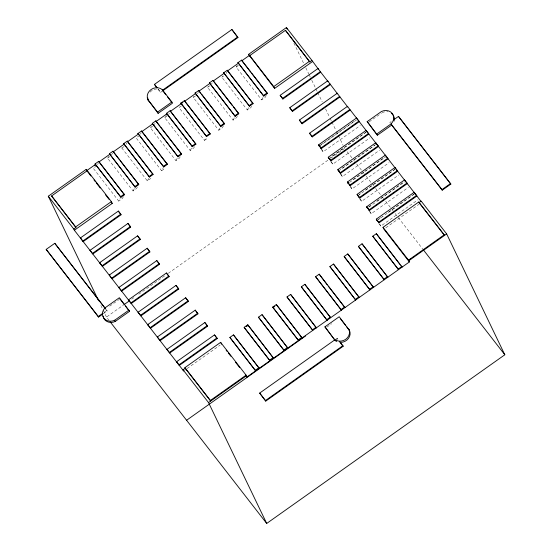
<?xml version="1.0" encoding="UTF-8"?>
<svg xmlns="http://www.w3.org/2000/svg" width="551" height="551" viewBox="0 0 551 551"><rect width="100%" height="100%" fill="white"/><g stroke="black" fill="none" stroke-linecap="round" stroke-linejoin="round"><path stroke-width="0.41" stroke-dasharray="2.75 2.07" d="M97.568 164.494L98.278 163.22M137.33 187.188L136.614 188.463L133.046 190.99L107.569 158.178L108.637 156.27M111.495 155.01L112.569 153.102M150.905 178.338L147.331 180.873L121.854 148.061L122.57 146.786M126.138 144.252L126.854 142.978M140.429 134.134L141.146 132.86M180.191 156.828L179.474 158.103L175.907 160.63L150.43 127.818L151.146 126.544M154.356 124.65L155.072 123.376M194.482 146.704L193.766 147.978L190.191 150.506L164.715 117.694L165.431 116.419M96.852 165.768L93.277 168.296L118.754 201.115L120.187 198.567M168.647 114.532L169.364 113.258M123.396 196.673L122.329 198.58L118.754 201.115M133.046 190.99L134.83 187.808M223.41 125.828L222.342 127.736L218.768 130.27L193.291 97.451L194.007 96.184M147.331 180.873L149.114 177.684M197.575 93.649L198.291 92.375M237.343 116.344L236.627 117.618L233.052 120.146L207.575 87.334L208.292 86.059M139.713 135.408L136.138 137.936L161.615 170.748L163.406 167.566M211.508 84.165L212.225 82.891M251.628 106.219L250.912 107.493L247.344 110.028L221.867 77.216L222.583 75.942M175.907 160.63L177.691 157.448M226.151 73.407L226.867 72.133M266.271 95.468L265.203 97.375L261.629 99.903L236.152 67.091L237.226 65.183M190.191 150.506L191.982 147.324M181.382 105.888L179.006 107.576L204.483 140.388L206.267 137.206M218.768 130.27L220.2 127.722M233.052 120.146L234.843 116.964M247.344 110.028L249.128 106.839M261.629 99.903L263.061 97.355M162.793 90.791L160.527 92.403L160.251 91.831L161.388 91.032M107.569 158.178L109.945 156.491M121.854 148.061L124.237 146.373M150.43 127.818L152.813 126.131M164.715 117.694L168.289 115.166M193.291 97.451L195.674 95.771M207.575 87.334L209.959 85.646M221.867 77.216L223.651 75.948M236.152 67.091L238.535 65.404M161.615 170.748L165.19 168.22M204.483 140.388L208.051 137.86M320.613 145.058L354.265 121.213M319.346 146.229L356.511 119.904M321.192 149.342L323.12 151.814L360.278 125.497M369.149 121.854L381.395 113.182M109.732 306.163L119.257 299.413M104.235 312.286L106.887 310.413L105.868 309.104M103.189 313.795L107.156 310.978L106.887 310.413M332.329 155.947L365.988 132.109M328.961 158.605L366.119 132.281M109.105 320.475L106.467 317.08L123.328 305.137M131.758 299.165L133.859 297.678M138.776 294.193L165.472 275.286M168.282 273.296L329.842 158.853M330.545 158.357L344.589 148.405L343.473 146.077M391.196 121.571L389.874 122.508L390.142 123.073M330.807 161.725L332.728 164.198L369.893 137.874M341.944 168.331L375.596 144.493M338.576 170.989L375.031 145.161M340.422 174.102L342.343 176.582L379.508 150.258M352.957 179.722L385.211 156.87M349.589 182.381L385.349 157.049M350.037 186.486L351.958 188.965L389.116 162.641M359.066 194.586L360.471 193.594M365.375 190.116L394.826 169.253M357.806 195.757L394.964 169.433M359.651 198.87L361.573 201.349L398.731 175.025M368.681 206.969L370.782 205.475M377.098 201.005L404.441 181.637M368.819 207.142L404.579 181.816M369.266 211.253L371.188 213.726L408.346 187.402M378.296 219.346L382.504 216.371M388.111 212.397L414.056 194.021M377.029 220.517L414.194 194.193M378.874 223.637L380.803 226.11L417.961 199.786M184.344 370.499L186.445 369.012M187.147 368.516L220.097 345.174M385.81 227.79L419.001 204.283M326.867 327.115L331.626 323.74M335.958 339.051L337.095 338.245L338.149 339.602M335.669 340.015L337.37 338.81L337.095 338.245M347.226 151.8L353.026 159.267M353.549 159.942L354.603 161.298M356.711 164.019L362.51 171.485M363.04 172.16L364.094 173.524M366.201 176.237L373.578 185.742M375.686 188.456L382.015 196.604M382.539 197.279L383.592 198.635M385.7 201.356L391.499 208.822M392.03 209.497L393.083 210.854M395.191 213.574L397.822 216.963M398.352 217.645L422.596 248.873M158.151 89.124L160.251 91.831M157.896 89.014L160.527 92.403M105.634 309.015L107.156 310.978M379.722 224.14L380.803 226.11M370.107 211.763L371.188 213.726M360.134 198.725L361.573 201.349M350.526 186.341L351.958 188.965M340.911 173.958L342.343 176.582M331.296 161.574L332.728 164.198M321.681 149.197L323.12 151.814M293.883 43.047L303.58 63.186M305.812 67.835L308.801 74.034M309.173 74.805L310.289 77.133M311.783 80.232L315.509 87.974M315.881 88.752L317.376 91.852M317.748 92.623L322.218 101.921M325.579 108.891L329.677 117.418M330.049 118.189L331.544 121.289M331.916 122.06L336.014 130.587M336.385 131.358L343.101 145.306M100.874 305.461L102.741 309.331M103.113 310.11L106.467 317.08M382.077 112.7A8.933 7.934 -25.7 0 1 388.028 111.832M150.127 92.086A8.933 7.934 -25.7 0 1 157.448 88.904"/><path stroke-width="0.83" d="M94.71 165.755L95.426 164.48L95.13 163.874L98.705 161.34L124.471 194.765L120.903 197.292L95.426 164.48L86.748 170.624L90.908 175.983M166.147 115.152L166.863 113.878L166.567 113.272L170.142 110.737L195.908 144.155L192.34 146.69L166.863 113.878L156.147 121.468L159.783 126.151M409.379 261.952L408.505 260.134L444.216 234.822L418.746 202.017L383.028 227.322L383.902 229.14L409.379 261.952L246.979 376.994L245.422 374.983M156.842 87.657L154.466 84.379L231.895 29.527L237.956 37.551L162.793 90.791L165.851 94.744M162.517 90.226L237.681 36.986M158.137 113.334L157.552 112.122L171.843 102.004L162.228 89.62A8.933 7.934 -25.7 0 0 151.077 89.524A8.933 7.934 -25.7 0 0 147.944 99.738L158.137 113.334L172.429 103.216L171.843 102.004M98.636 300.812L48.302 196.225L86.163 169.405L87.609 171.265L87.313 170.658L51.594 195.956L75.921 227.522L73.779 229.037L74.364 230.256L183.641 371.002L183.056 369.783L185.198 368.261L184.909 367.655L220.627 342.357L246.104 375.169L246.979 376.994M312.486 61.574L274.625 88.394L248.563 54.37L286.43 27.55L311.907 60.362L318.326 69.095L318.03 68.489L280.17 95.309L282.87 99.008L320.73 72.188L318.03 68.489M109.422 153.75L112.989 151.222L138.466 184.034L138.762 184.64L135.188 187.168L109.422 153.75L135.188 187.168M123.706 143.632L127.281 141.097L152.758 173.916L153.047 174.522L149.473 177.05L123.706 143.632L149.473 177.05M137.991 133.507L141.566 130.98L167.043 163.792L167.332 164.398L163.764 166.932L137.991 133.507L163.764 166.932M152.283 123.39L155.85 120.862L181.327 153.674L181.623 154.28L178.049 156.808L152.283 123.39L178.049 156.808M180.859 103.147L184.427 100.619L209.903 133.432L210.2 134.038L206.625 136.565L180.859 103.147L206.625 136.565M195.144 93.029L198.718 90.495L224.195 123.307L224.484 123.92L220.91 126.448L195.144 93.029L220.91 126.448M209.428 82.905L213.003 80.377L238.48 113.189L238.769 113.795L235.201 116.323L209.428 82.905L235.201 116.323M223.72 72.787L227.287 70.252L252.764 103.071L253.061 103.678L249.486 106.205L223.72 72.787L249.486 106.205M238.004 62.662L241.579 60.135L267.056 92.947L267.345 93.553L263.777 96.088L238.004 62.662L263.777 96.088M124.471 194.765L98.994 161.946L109.711 154.356M119.002 159.191L113.286 151.828L123.996 144.238M153.047 174.522L127.57 141.71L138.287 134.113M167.332 164.398L141.855 131.586L152.572 123.996M191.748 138.804L170.431 111.343L182.932 102.493M210.2 134.038L184.723 101.226L195.433 93.636M200.571 93.112L199.007 91.101L209.724 83.511M232.536 105.758L213.292 80.983L224.009 73.393M253.061 103.678L227.584 70.865L238.301 63.269M250.712 72.126L241.868 60.741L249.148 55.582M248.563 54.37L250.009 56.23L249.713 55.617L285.432 30.319L309.758 61.884L311.907 60.362M75.921 227.522L75.632 226.916L111.35 201.611L87.313 170.658M274.625 88.394L273.751 86.576L309.469 61.271M102.527 314.263L98.553 317.073L46.181 249.403L54.783 243.308L105.358 308.45L105.069 307.837L119.353 297.719L129.554 311.315L115.262 321.44A8.933 7.934 -25.7 0 1 103.085 316.109M120.903 197.292L120.607 196.686L124.182 194.152M134.899 186.562L138.466 184.034M149.183 176.444L152.758 173.916M163.468 166.319L167.043 163.792M177.759 156.202L181.327 153.674M192.34 146.69L192.044 146.084L195.619 143.549M206.336 135.959L209.903 133.432M220.62 125.842L224.195 123.307M234.905 115.717L238.48 113.189M249.197 105.599L252.764 103.071M263.481 95.475L267.056 92.947M74.364 230.256L112.225 203.436L111.35 201.611M80.48 237.901L118.341 211.081L120.745 214.174L121.041 214.787L83.18 241.607L80.48 237.901L80.777 238.507M282.87 99.008L282.573 98.402L320.434 71.582M82.884 240.994L120.745 214.174M330.345 84.572L292.478 111.392L290.074 108.299L289.785 107.686L327.645 80.866L337.549 93.856L337.26 93.25L299.4 120.07L302.093 123.775L339.953 96.955L337.26 93.25M90.095 250.285L127.956 223.465L130.36 226.557L130.649 227.164L92.788 253.983L90.095 250.285L90.385 250.891M292.478 111.392L292.188 110.785L330.049 83.966M92.499 253.377L130.36 226.557M99.71 262.662L137.571 235.842L139.975 238.941L140.264 239.547L102.403 266.367L99.71 262.662L100 263.275M302.093 123.775L301.803 123.169L339.664 96.349M102.114 265.761L139.975 238.941M109.325 275.045L147.186 248.225L149.59 251.325L149.879 251.931L112.018 278.751L109.325 275.045L109.615 275.652M350.14 110.076L312.279 136.896L309.876 133.797L309.586 133.19L347.447 106.371L421.274 201.687M111.729 278.145L149.59 251.325M312.279 136.896L311.99 136.29L349.851 109.47M319.208 146.049L318.623 144.837L356.49 118.017L358.894 121.11L359.183 121.716L321.323 148.536L318.919 145.443L319.346 146.229M118.933 287.429L156.801 260.609L159.205 263.702L159.494 264.315L121.633 291.135L118.933 287.429L119.23 288.035M321.323 148.536L321.026 147.93L358.894 121.11M121.337 290.522L159.205 263.702M367.207 121.606L381.492 111.481A8.933 7.934 -25.7 0 1 392.25 113.458A8.933 7.934 -25.7 0 1 391.107 123.865L391.692 125.084L377.401 135.202L367.207 121.606L377.401 135.202M98.553 317.073L98.278 316.508L102.913 313.223M328.823 158.433L328.238 157.214L366.098 130.394L368.502 133.494L368.798 134.1L330.937 160.92L328.534 157.827L328.961 158.605M128.548 299.813L166.409 272.993L168.813 276.085L169.109 276.692L131.248 303.511L128.548 299.813L128.844 300.419M124.03 304.641L129.65 300.66M330.937 160.92L330.641 160.313L368.502 133.494M130.952 302.905L168.813 276.085M393.841 119.698L398.476 116.413L450.849 184.082L442.246 190.178L391.671 125.043M376.815 133.989L391.107 123.865M105.069 307.837A8.933 7.934 -25.7 0 0 103.919 318.251A8.933 7.934 -25.7 0 0 114.677 320.221L128.968 310.103M338.438 170.817L337.853 169.598L375.713 142.778L378.117 145.877L378.413 146.483L340.552 173.303L338.149 170.204M138.163 312.197L176.024 285.377L178.428 288.469L178.724 289.075L140.856 315.895L138.163 312.197L138.453 312.803M340.552 173.303L340.256 172.697L378.117 145.877M140.567 315.289L178.428 288.469M348.053 183.194L347.467 181.982L385.328 155.162L387.732 158.254L388.028 158.867L350.16 185.687L347.757 182.588L348.191 183.373M147.778 324.573L185.639 297.754L188.043 300.853L188.332 301.459L150.471 328.279L147.778 324.573L148.067 325.186M350.16 185.687L349.871 185.074L387.732 158.254M150.182 327.673L188.043 300.853M357.668 195.577L357.082 194.365L394.943 167.545L397.347 170.638L397.636 171.244L359.775 198.064L357.372 194.971M157.393 336.957L195.254 310.137L197.657 313.237L197.947 313.843L160.086 340.663L157.393 336.957L157.682 337.563M359.775 198.064L359.486 197.458L397.347 170.638M159.797 340.057L197.657 313.237M367.276 207.961L366.697 206.749L404.558 179.929L406.962 183.022L407.251 183.628L369.39 210.448L366.987 207.355L367.414 208.133M167.008 349.341L204.869 322.521L207.272 325.613L207.562 326.22L169.701 353.039L167.008 349.341L167.297 349.947M369.68 211.054L369.101 209.841L406.962 183.022M169.405 352.433L207.272 325.613M376.891 220.345L376.305 219.126L414.173 192.306L416.577 195.405L416.866 196.011L379.005 222.831L376.602 219.732M176.616 361.725L214.484 334.905L216.88 337.997L217.177 338.603L179.316 365.423L176.616 361.725L176.912 362.331M379.005 222.831L378.709 222.225L416.577 195.405M179.02 364.817L216.88 337.997M446.654 233.92L444.512 235.435L419.035 202.623L421.178 201.108L446.654 233.92L504.819 354.775L266.698 523.45L110.159 321.832M229.884 337.426L255.65 370.851L229.884 337.426L233.452 334.898L259.225 368.316L233.452 334.898M244.169 327.308L269.942 360.726L244.465 327.914L244.169 327.308L247.743 324.78L273.51 358.198L247.743 324.78M258.46 317.19L284.226 350.608L258.46 317.19L262.028 314.655L287.801 348.074L262.028 314.655M272.745 307.065L298.511 340.484L273.034 307.672L272.745 307.065L276.32 304.538L302.086 337.956L276.32 304.538M287.03 296.948L312.803 330.366L287.326 297.554L287.03 296.948L290.604 294.413L316.37 327.838L290.604 294.413M301.321 286.823L327.087 320.248L301.321 286.823L304.889 284.295L330.662 317.713L305.702 285.57M315.606 276.705L341.379 310.123L315.606 276.705L319.181 274.178L344.947 307.596L328.313 286.169M329.897 266.581L355.664 300.006L329.897 266.581L333.465 264.053L359.238 297.471L333.465 264.053M344.182 256.463L369.948 289.881L344.471 257.069L344.182 256.463L347.757 253.935L373.523 287.353L347.757 253.935M358.467 246.345L384.24 279.763L358.763 246.951L358.467 246.345L362.041 243.811L387.808 277.229L362.041 243.811M372.758 236.221L398.525 269.639L372.758 236.221L376.326 233.693L402.099 267.111L401.059 265.775M246.249 326.653L248.033 325.386M273.034 307.672L274.825 306.411M442.246 190.178L441.971 189.613L450.573 183.517M185.198 368.261L210.675 401.08L210.386 400.467L246.104 375.169M266.698 523.45L208.533 402.595L246.393 375.775M408.794 260.733L444.512 235.435L444.216 234.822M255.361 370.244L258.929 367.71M269.646 360.12L273.22 357.592M283.937 350.002L287.505 347.467M298.222 339.877L301.796 337.35M312.507 329.76L316.081 327.225M326.798 319.635L330.366 317.107M341.083 309.517L344.657 306.99M355.374 299.4L358.942 296.865M369.659 289.275L373.234 286.747M383.944 279.157L387.518 276.623M398.235 269.033L401.803 266.505M186.582 420.268L305.64 335.924M336.689 341.503A8.933 7.934 -25.7 0 1 335.118 340.456L324.925 326.86L339.209 316.742L349.41 330.338A8.933 7.934 -25.7 0 1 340.484 342.391M339.726 341.634L343.156 346.269L265.727 401.114L259.666 393.09L334.829 339.85M265.727 401.114L265.458 400.549L342.88 345.704M450.849 184.082L398.476 116.413M391.396 124.471L441.971 189.613M320.73 72.188L327.941 81.479L327.645 80.866M339.953 96.955L347.736 106.977L347.447 106.371M309.758 61.884L285.432 30.319M423.127 249.548L504.819 354.775M237.956 37.551L231.895 29.527M249.713 55.617L273.751 86.576M383.028 227.322L408.505 260.134M280.17 95.309L282.573 98.402M289.785 107.686L292.188 110.785M299.4 120.07L301.803 123.169M309.586 133.19L311.99 136.29M318.623 144.837L321.026 147.93M328.238 157.214L330.641 160.313M337.853 169.598L340.256 172.697M347.467 181.982L349.871 185.074M357.082 194.365L359.486 197.458M366.697 206.749L369.101 209.841M376.305 219.126L378.709 222.225M320.255 147.392L321.157 148.563M339.03 171.575L340.387 173.324M358.253 196.335L359.162 197.506M368.323 209.304L369.232 210.475M251.752 73.462L267.345 93.553M400.019 264.432L376.326 233.693M233.569 107.101L238.769 113.795M201.604 94.455L224.484 123.92M327.273 284.826L319.181 274.178M340.298 318.609L345.36 325.124M346.372 326.426L349.41 330.338M167.366 96.701L171.919 102.562M154.466 84.379L157.097 87.767M192.788 140.14L195.908 144.155M166.567 113.272L192.044 146.084M340.001 342.199L343.156 346.269M324.925 326.86L335.098 340.422M147.944 99.738L157.552 112.122M160.823 127.495L181.623 154.28M120.042 160.534L138.762 184.64M95.13 163.874L120.607 196.686M259.666 393.09L265.458 400.549M94.028 179.998L95.068 181.334M96.108 182.677L100.268 188.036M105.468 194.73L109.105 199.414M111.185 202.093L112.225 203.436M121.041 214.787L118.341 211.081M130.649 227.164L127.956 223.465M140.264 239.547L137.571 235.842M149.879 251.931L147.186 248.225M159.494 264.315L156.801 260.609M169.109 276.692L166.409 272.993M176.795 286.603L178.724 289.075M188.332 301.459L185.639 297.754M196.025 311.363L197.947 313.843M207.562 326.22L204.869 322.521M217.177 338.603L214.484 334.905M51.594 195.956L75.632 226.916M184.909 367.655L210.386 400.467M48.302 196.225L73.779 229.037M183.056 369.783L208.533 402.595M119.939 298.931L123.989 304.145M125.504 306.101L129.554 311.315M105.103 308.333L54.783 243.308M46.181 249.403L98.278 316.508M226.179 350.202L227.219 351.545M228.259 352.881L230.862 356.235M235.539 362.262L239.699 367.613M414.173 192.306L414.462 192.919M418.746 202.017L419.035 202.623M404.558 179.929L404.847 180.535M394.943 167.545L395.232 168.151M385.328 155.162L385.624 155.768M375.713 142.778L376.009 143.384M366.098 130.394L366.394 131.007M356.49 118.017L356.779 118.623M410.405 258.777L410.702 259.39M286.43 27.55L287.174 29.1M241.579 60.135L241.868 60.741M227.287 70.252L227.584 70.865M213.003 80.377L213.292 80.983M304.889 284.295L305.185 284.901M198.718 90.495L199.007 91.101M184.427 100.619L184.723 101.226M162.228 89.62L162.793 90.791M170.142 110.737L170.431 111.343M155.85 120.862L156.147 121.468M141.566 130.98L141.855 131.586M127.281 141.097L127.57 141.71M220.627 342.357L221.502 344.175M195.254 310.137L195.543 310.743M112.989 151.222L113.286 151.828M176.024 285.377L176.32 285.983M98.705 161.34L98.994 161.946M86.163 169.405L86.748 170.624M114.677 320.221L115.262 321.44M348.824 329.126A8.933 7.934 -25.7 0 1 345.684 339.34A8.933 7.934 -25.7 0 1 334.533 339.244M391.52 113.368A8.933 7.934 -25.7 0 1 394.041 121.144M148.522 100.957A8.933 7.934 -25.7 0 1 147.799 97.982"/></g></svg>
